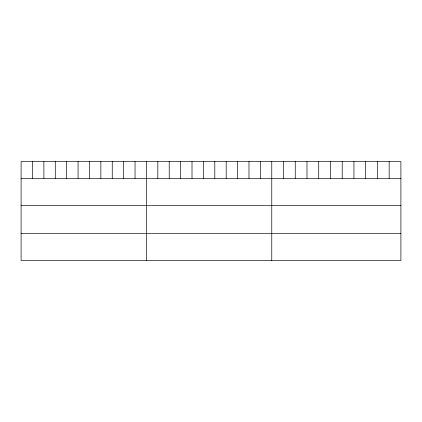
<?xml version="1.0" encoding="UTF-8"?>
<svg xmlns="http://www.w3.org/2000/svg" width="422" height="422" viewBox="0 0 422 422"><rect width="100%" height="100%" fill="white"/><g stroke="black" fill="none" stroke-linecap="round" stroke-linejoin="round"><path stroke-width="0.63" d="M400.9 178.337L400.9 260.479L21.1 260.479L21.1 161.52L400.9 161.52L400.9 178.337L21.1 178.337M21.1 205.445L400.9 205.445M21.1 233.371L400.9 233.371M389.163 161.52L389.163 178.337M377.421 161.52L377.421 178.337M365.684 161.52L365.684 178.337M353.942 161.52L353.942 178.337M342.205 161.52L342.205 178.337M330.463 161.52L330.463 178.337M318.726 161.52L318.726 178.337M306.984 161.52L306.984 178.337M295.247 161.52L295.247 178.337M283.505 161.52L283.505 178.337M271.768 161.52L271.768 260.479M260.374 161.52L260.374 178.337M248.98 161.52L248.98 178.337M237.586 161.52L237.586 178.337M226.192 161.52L226.192 178.337M214.798 161.52L214.798 178.337M203.404 161.52L203.404 178.337M192.01 161.52L192.01 178.337M180.616 161.52L180.616 178.337M169.222 161.52L169.222 178.337M157.828 161.52L157.828 178.337M146.434 161.52L146.434 260.479M135.04 161.52L135.04 178.337M123.646 161.52L123.646 178.337M112.252 161.52L112.252 178.337M100.858 161.52L100.858 178.337M89.464 161.52L89.464 178.337M78.07 161.52L78.07 178.337M66.676 161.52L66.676 178.337M55.282 161.52L55.282 178.337M43.888 161.52L43.888 178.337M32.494 161.52L32.494 178.337"/></g></svg>
